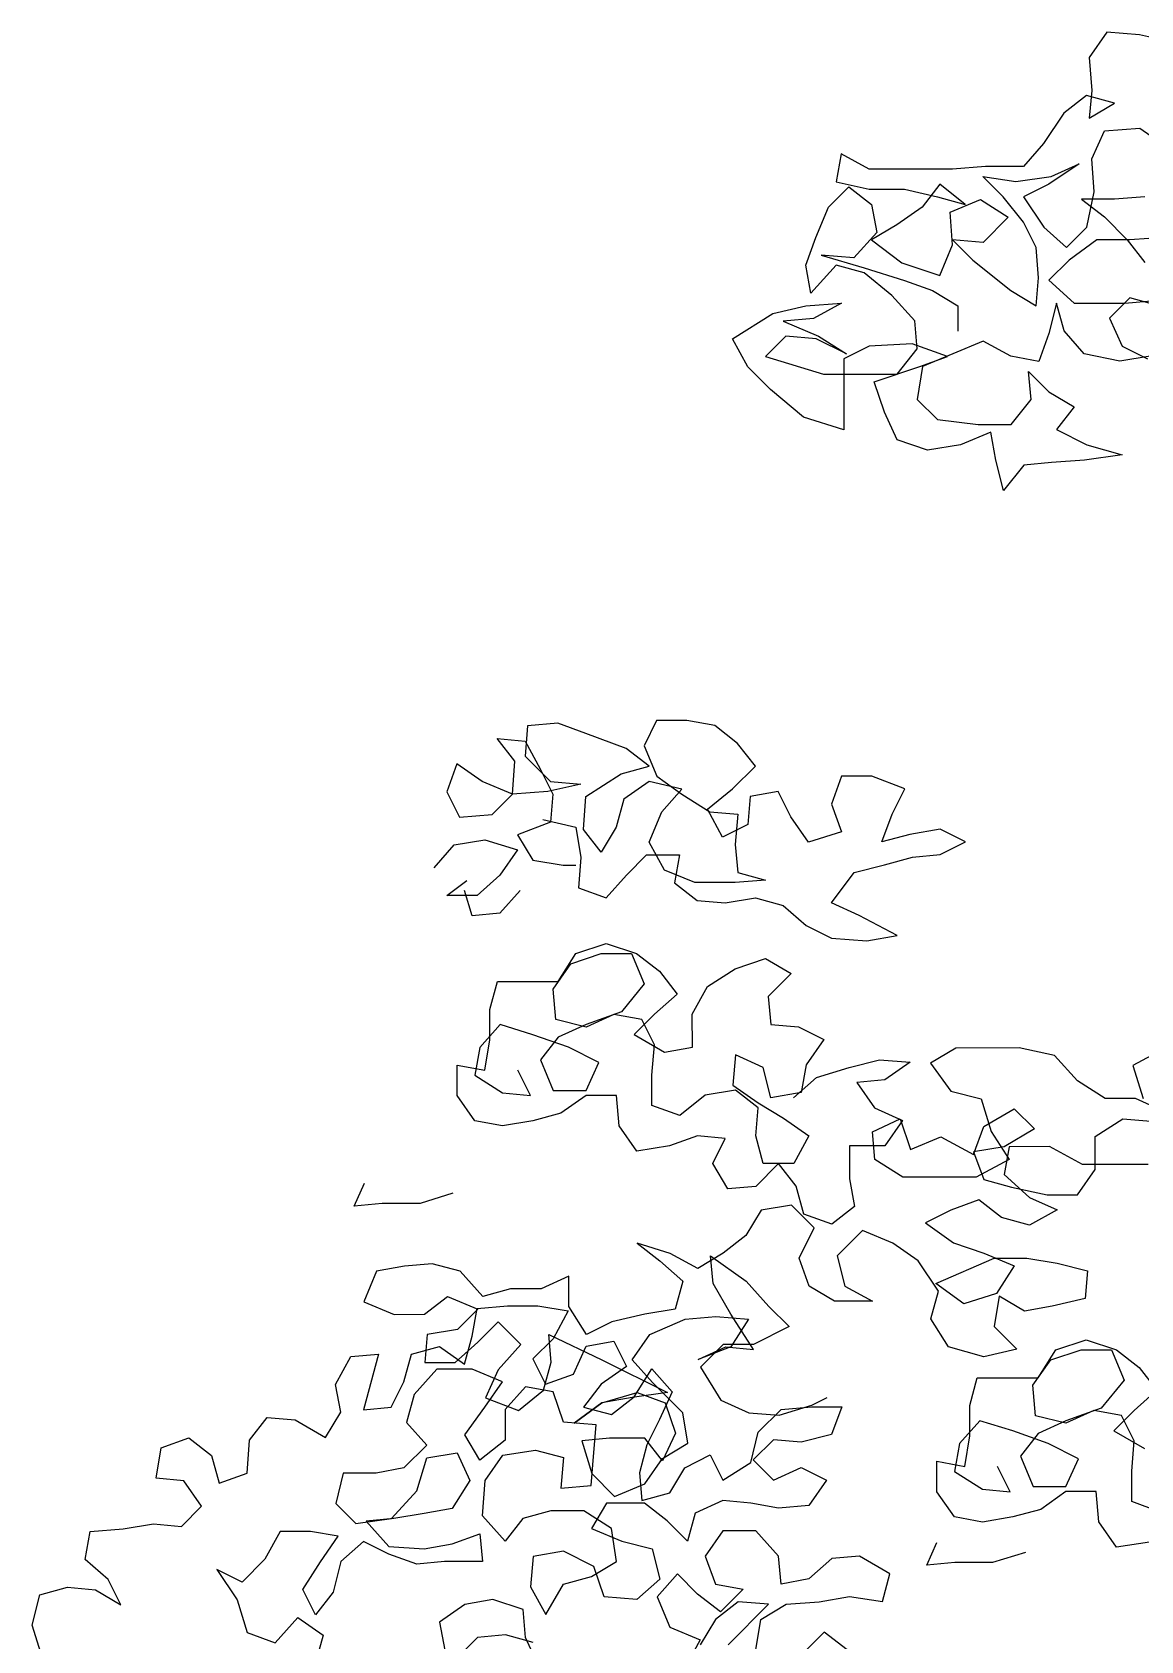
# Model space of a CAD drawing. Header units: metres. Extents: x -0.9 to 19.5, y 0 to 10.1.
# Drawn here: x 12.094 to 13.694, y 7.061 to 9.381 of the extents above; entities that cross this region are included whole.
import ezdxf

# ---------------------------------------------------------------- set-up
doc = ezdxf.new("R2010")
doc.units = ezdxf.units.M
doc.layers.add('ceco.net 89', color=7, linetype='Continuous')

msp = doc.modelspace()

# ---------------------------------------------------------------- linework, layer by layer
at = {"layer": 'ceco.net 89'}
for points in [[(13.7395, 9.3666), (13.692, 9.3775), (13.6446, 9.3812), (13.6191, 9.3446), (13.6228, 9.2972), (13.6191, 9.257), (13.6556, 9.2789), (13.6155, 9.2899), (13.5826, 9.2643), (13.5535, 9.2204), (13.5243, 9.1875), (13.4695, 9.1875), (13.422, 9.1838), (13.3016, 9.1837), (13.2614, 9.2056), (13.2541, 9.1654), (13.3016, 9.1545), (13.3527, 9.1545), (13.4002, 9.1436), (13.4403, 9.1327), (13.4038, 9.1619), (13.3783, 9.129), (13.3418, 9.1034), (13.3053, 9.0815), (13.3491, 9.0486), (13.4039, 9.0304), (13.4221, 9.0743), (13.4185, 9.1217), (13.4622, 9.14), (13.5024, 9.1145), (13.466, 9.078), (13.4221, 9.0816), (13.4514, 9.0524), (13.5062, 9.0086), (13.5427, 8.9867), (13.5463, 9.0269), (13.5426, 9.0707), (13.5243, 9.1072), (13.4951, 9.1437), (13.4659, 9.1729), (13.5133, 9.1656), (13.5644, 9.173), (13.6046, 9.1913), (13.5608, 9.162), (13.5243, 9.1437), (13.5536, 9.0999), (13.5864, 9.0708), (13.6156, 9.1), (13.6265, 9.1511), (13.6228, 9.1986), (13.6411, 9.2388), (13.6922, 9.2425), (13.7397, 9.2096)], [(13.7071, 8.9139), (13.6633, 8.9065), (13.6121, 8.9174), (13.5829, 8.9503), (13.5719, 8.9904), (13.561, 8.9466), (13.5464, 8.9064), (13.5063, 8.9137), (13.4661, 8.9356), (13.3785, 8.899), (13.3712, 8.8515), (13.4005, 8.8223), (13.4589, 8.8151), (13.5064, 8.8151), (13.5355, 8.8516), (13.5318, 8.8918), (13.5611, 8.8626), (13.5976, 8.8408), (13.5721, 8.8079), (13.6159, 8.786), (13.667, 8.7714), (13.6123, 8.7641), (13.5648, 8.7604), (13.5247, 8.7567), (13.4955, 8.7202), (13.4845, 8.764), (13.4772, 8.8041), (13.4334, 8.7858), (13.3859, 8.7785), (13.3421, 8.7931), (13.3238, 8.8332), (13.3091, 8.877), (13.3748, 8.899), (13.415, 8.9136), (13.3639, 8.9318), (13.3018, 8.9281), (13.2653, 8.9098), (13.2654, 8.8076), (13.207, 8.8258), (13.1595, 8.8659), (13.1266, 8.8987), (13.1046, 8.9389), (13.163, 8.9754), (13.2105, 8.9864), (13.2616, 8.9901), (13.2214, 8.9682), (13.1776, 8.9645), (13.2288, 8.9426), (13.2689, 8.9171), (13.2251, 8.939), (13.1813, 8.9426), (13.1521, 8.9134), (13.2361, 8.8879), (13.342, 8.888), (13.3712, 8.9245), (13.3675, 8.9647), (13.3346, 9.0012), (13.2944, 9.034), (13.2542, 9.0449), (13.2177, 9.0047), (13.2104, 9.0449), (13.225, 9.085), (13.2432, 9.1289), (13.2724, 9.1581), (13.3053, 9.1326), (13.3126, 9.0924), (13.2798, 9.0559), (13.2323, 9.0595), (13.2944, 9.0413), (13.3528, 9.0231), (13.393, 9.0085), (13.4295, 8.9866), (13.4296, 8.9501)], [(13.6996, 9.1439), (13.6558, 9.1402), (13.6083, 9.1402), (13.6412, 9.1146), (13.6741, 9.0818), (13.6997, 9.049)], [(13.7325, 9.0855), (13.6777, 9.0818), (13.6303, 9.0818), (13.5901, 9.0525), (13.5609, 9.0233), (13.5975, 8.9904), (13.6705, 8.9905), (13.7143, 8.9942)], [(13.718, 8.9869), (13.6778, 8.9978), (13.6486, 8.9686), (13.6669, 8.9284), (13.7034, 8.9102)], [(12.8309, 8.2456), (12.8784, 8.2347), (12.8858, 8.1909), (12.8822, 8.1471), (12.9223, 8.1325), (12.9515, 8.1654), (12.9807, 8.1947), (13.0282, 8.1947), (13.0209, 8.1545), (13.0538, 8.129), (13.0939, 8.1254), (13.1377, 8.1327), (13.1779, 8.1218), (13.2108, 8.0926), (13.2473, 8.0744), (13.2984, 8.0708), (13.3423, 8.0782), (13.2875, 8.1073), (13.2473, 8.1255), (13.2801, 8.1694), (13.3239, 8.1804), (13.3641, 8.1914), (13.4042, 8.1951), (13.4407, 8.2133), (13.4042, 8.2316), (13.3604, 8.2242), (13.3202, 8.2132), (13.3348, 8.2534), (13.353, 8.2899), (13.3055, 8.3081), (13.2617, 8.3081), (13.2472, 8.2679), (13.2618, 8.2278), (13.2143, 8.2131), (13.1888, 8.2496), (13.1705, 8.2861), (13.1303, 8.2788), (13.1267, 8.2386), (13.0902, 8.2203), (13.0683, 8.2605), (13.1047, 8.2897), (13.1376, 8.3226), (13.112, 8.3554), (13.0791, 8.381), (13.0389, 8.3882), (12.9951, 8.3882), (12.9769, 8.3517), (12.9952, 8.3079), (13.0317, 8.2823), (13.0719, 8.2568), (13.1121, 8.2532), (13.1085, 8.2094), (13.1122, 8.1692), (13.1523, 8.1583), (13.1085, 8.1546), (13.0501, 8.1546), (13.0063, 8.1728), (12.9843, 8.2129), (13.0025, 8.2568), (13.0317, 8.2896), (12.9842, 8.3005), (12.9478, 8.275), (12.9368, 8.2348), (12.915, 8.1983), (12.8894, 8.2311), (12.893, 8.2786), (12.9441, 8.3115), (12.9842, 8.3225), (12.9513, 8.348), (12.8929, 8.3698), (12.8527, 8.3844), (12.8089, 8.3807), (12.8053, 8.3369), (12.8419, 8.3004), (12.8857, 8.2968), (12.8382, 8.2858), (12.7871, 8.2821), (12.7433, 8.3003), (12.7067, 8.3259), (12.6922, 8.2857), (12.7105, 8.2492), (12.7579, 8.2529), (12.7871, 8.2821), (12.7907, 8.3296), (12.7651, 8.3624), (12.8053, 8.3588), (12.8272, 8.3187), (12.8455, 8.2822), (12.8419, 8.242), (12.7945, 8.2237), (12.8164, 8.1872), (12.8602, 8.1799), (12.8785, 8.18)], [(12.674, 8.1761), (12.7032, 8.209), (12.747, 8.2164), (12.7945, 8.2018), (12.769, 8.1653), (12.7361, 8.136), (12.6923, 8.136), (12.7215, 8.1579)], [(12.7982, 8.1434), (12.769, 8.1105), (12.7288, 8.1068), (12.7179, 8.1433)], [(13.1928, 7.8444), (13.2256, 7.8736), (13.2731, 7.8882), (13.3169, 7.8992), (13.3607, 7.8956), (13.3242, 7.87), (13.284, 7.8663), (13.3096, 7.8299), (13.3498, 7.8116), (13.3243, 7.7751), (13.2732, 7.7751), (13.2732, 7.7276), (13.2805, 7.6874), (13.2477, 7.6618), (13.2075, 7.6764), (13.1965, 7.7166), (13.171, 7.7494), (13.1381, 7.7165), (13.098, 7.7128), (13.076, 7.7493), (13.0942, 7.7858), (13.0541, 7.7895), (13.0139, 7.7748), (12.9665, 7.7675), (12.9409, 7.804), (12.9372, 7.8478), (12.8934, 7.8477), (12.8569, 7.8221), (12.8167, 7.8111), (12.7729, 7.8038), (12.7328, 7.8111), (12.7072, 7.8476), (12.7071, 7.8914), (12.7473, 7.8841), (12.7546, 7.9279), (12.7545, 7.9717), (12.7654, 8.0119), (12.8531, 8.012), (12.8786, 8.0522), (12.9224, 8.0668), (12.9662, 8.0523), (12.9991, 8.0267), (13.0247, 7.9939), (12.9919, 7.9647), (12.9627, 7.9354), (13.0065, 7.9099), (13.0467, 7.9172), (13.0466, 7.9647), (13.0685, 8.0049), (13.1086, 8.0305), (13.1524, 8.0451), (13.189, 8.0233), (13.1561, 7.9904), (13.1598, 7.9502), (13.2, 7.9466), (13.2365, 7.9284), (13.211, 7.8918), (13.2037, 7.8517), (13.1599, 7.8443), (13.1489, 7.8881), (13.1087, 7.9063), (13.1051, 7.8625), (13.1417, 7.837), (13.1782, 7.8151), (13.2147, 7.7896), (13.1929, 7.7494), (13.149, 7.7494), (13.1381, 7.7895), (13.1417, 7.8297), (13.1088, 7.8552), (13.065, 7.8479), (13.0285, 7.8186), (12.9883, 7.8332), (12.9883, 7.877), (12.9919, 7.9208), (12.9736, 7.9573), (12.9334, 7.9646), (12.8933, 7.9463), (12.8495, 7.9572), (12.8458, 8.001), (12.8713, 8.0376), (12.9151, 8.0522), (12.9589, 8.0523), (12.9772, 8.0085), (12.9444, 7.9683), (12.8933, 7.95), (12.8531, 7.9317), (12.8276, 7.8988), (12.8459, 7.855), (12.8934, 7.855), (12.9116, 7.8952), (12.8678, 7.9171), (12.8166, 7.9353), (12.7692, 7.9498), (12.74, 7.917), (12.7327, 7.8768), (12.7729, 7.8513), (12.8131, 7.8477), (12.7948, 7.8841)], [(13.7336, 7.8214), (13.6861, 7.8432), (13.6423, 7.8432), (13.6021, 7.8687), (13.5692, 7.9052), (13.5181, 7.9161), (13.4268, 7.916), (13.3903, 7.8941), (13.4196, 7.854), (13.4634, 7.843), (13.478, 7.7956), (13.5036, 7.7555), (13.4562, 7.7298), (13.3503, 7.7298), (13.3101, 7.7553), (13.3064, 7.7954), (13.3466, 7.8137), (13.3612, 7.7699), (13.405, 7.7882), (13.4525, 7.7627), (13.4671, 7.8029), (13.5109, 7.8285), (13.5401, 7.7993), (13.4963, 7.7737), (13.4525, 7.7664), (13.4672, 7.7262), (13.5073, 7.7153), (13.5585, 7.7044), (13.6023, 7.7044), (13.6278, 7.741), (13.6277, 7.7884), (13.6679, 7.814), (13.708, 7.8104)], [(13.7226, 7.9126), (13.6824, 7.8907), (13.6971, 7.8433)], [(13.7045, 7.7483), (13.6095, 7.7482), (13.562, 7.7738), (13.5036, 7.7737), (13.4964, 7.7335), (13.5329, 7.7007), (13.5731, 7.6825), (13.5329, 7.6605), (13.4928, 7.6715), (13.4599, 7.697), (13.4197, 7.6824), (13.3832, 7.6641), (13.4234, 7.6349), (13.4673, 7.6203), (13.5111, 7.6021), (13.4856, 7.5619), (13.4381, 7.5473), (13.3979, 7.5765), (13.4819, 7.613), (13.5293, 7.6131), (13.5731, 7.6058), (13.617, 7.5949), (13.6134, 7.5547), (13.5659, 7.5437), (13.5257, 7.5364), (13.4892, 7.5583), (13.482, 7.5145), (13.5148, 7.4816), (13.4674, 7.4706), (13.4163, 7.4852), (13.3907, 7.5253), (13.4016, 7.5655), (13.3723, 7.6093), (13.3358, 7.6348), (13.292, 7.653), (13.2555, 7.6165), (13.2665, 7.5727), (13.3067, 7.5508), (13.2519, 7.5508), (13.2154, 7.5726), (13.2007, 7.6128), (13.2226, 7.6566), (13.1897, 7.6894), (13.1459, 7.6821), (13.124, 7.6456), (13.0912, 7.62), (13.0547, 7.598), (13.0145, 7.6199), (12.967, 7.6345), (12.9999, 7.6089), (13.0328, 7.5798), (13.0219, 7.5396), (12.9781, 7.5323), (12.9306, 7.5213), (12.8941, 7.503), (12.8685, 7.5431), (12.8685, 7.5869), (12.8284, 7.5686), (12.7845, 7.5686), (12.7444, 7.5576), (12.7115, 7.5941), (12.6713, 7.605), (12.6312, 7.6013), (12.591, 7.594), (12.5728, 7.5501), (12.6166, 7.5319), (12.6604, 7.532), (12.6933, 7.5576), (12.7371, 7.5393), (12.7079, 7.5101), (12.6641, 7.5028), (12.6605, 7.4626), (12.7043, 7.4626), (12.7371, 7.4919), (12.7663, 7.5211), (12.7992, 7.4883), (12.7664, 7.4517), (12.7482, 7.4116), (12.7957, 7.3933), (12.8321, 7.4226), (12.8431, 7.4628), (12.8394, 7.5029), (12.9161, 7.4665), (13.011, 7.4191), (12.9599, 7.4118), (12.9161, 7.4044), (12.876, 7.3752), (12.9161, 7.4044), (12.9672, 7.4191), (13.0074, 7.4045), (13.0221, 7.3607), (13.0038, 7.3205), (12.9782, 7.3533), (12.9271, 7.3533), (12.887, 7.3496), (12.9016, 7.3022), (12.9345, 7.2693), (12.9783, 7.2876), (13.0038, 7.3242), (13.0403, 7.3461), (13.033, 7.3899), (12.9891, 7.4337), (12.9599, 7.4665), (12.9854, 7.5031), (13.0365, 7.525), (13.0803, 7.5287), (13.1278, 7.5251), (13.1023, 7.4849), (13.0548, 7.4666), (13.095, 7.4849), (13.1351, 7.4813), (13.1022, 7.5324), (13.0766, 7.5762), (13.0729, 7.6163), (13.1241, 7.5799), (13.157, 7.5434), (13.1862, 7.5142), (13.1351, 7.4886), (13.0913, 7.4885), (13.0585, 7.4557), (13.0877, 7.4082), (13.1279, 7.39), (13.1717, 7.3864), (13.2192, 7.401), (13.2411, 7.412)], [(12.7013, 7.7066), (12.6538, 7.692), (12.599, 7.6919), (12.5589, 7.6882), (12.5735, 7.7211)], [(12.1088, 7.0361), (12.0941, 7.0836), (12.105, 7.1274), (12.1452, 7.1384), (12.1853, 7.1348), (12.2219, 7.1129), (12.2036, 7.1494), (12.1707, 7.1786), (12.178, 7.2187), (12.2254, 7.2224), (12.2692, 7.2298), (12.3094, 7.2262), (12.3386, 7.2554), (12.313, 7.2919), (12.2728, 7.2955), (12.2801, 7.3393), (12.3202, 7.354), (12.3531, 7.3284), (12.3641, 7.2883), (12.4043, 7.3029), (12.4079, 7.3504), (12.4334, 7.3833), (12.4736, 7.3797), (12.5174, 7.3541), (12.5393, 7.3907), (12.5319, 7.4308), (12.5538, 7.471), (12.594, 7.4747), (12.5721, 7.3944), (12.6123, 7.398), (12.6305, 7.4346), (12.6414, 7.4747), (12.6816, 7.4857), (12.7181, 7.4602), (12.729, 7.5004), (12.7363, 7.5406), (12.7801, 7.5442), (12.8239, 7.5443), (12.8677, 7.537), (12.8459, 7.4968), (12.8167, 7.4676), (12.835, 7.4311), (12.8751, 7.4458), (12.8933, 7.4859), (12.9335, 7.4933), (12.9518, 7.4568), (12.9153, 7.4312), (12.8898, 7.3983), (12.9299, 7.3874), (12.9628, 7.413), (12.9883, 7.4532), (13.0175, 7.4203), (12.9993, 7.3801), (12.9811, 7.3436), (12.9702, 7.3034), (12.9739, 7.2633), (13.014, 7.2743), (13.0359, 7.3108), (13.0724, 7.3291), (13.0907, 7.2926), (13.1308, 7.3182), (13.1417, 7.362), (13.1746, 7.3949), (13.2184, 7.3986), (13.2622, 7.3986), (13.2476, 7.3585), (13.2038, 7.3475), (13.1636, 7.3511), (13.1345, 7.3219), (13.1637, 7.2927), (13.2038, 7.311), (13.2404, 7.2927), (13.2148, 7.2562), (13.171, 7.2525), (13.1309, 7.2598), (13.0907, 7.2634), (13.0506, 7.2451), (13.0396, 7.2049), (13.0104, 7.2341), (12.9775, 7.2596), (12.9228, 7.2596), (12.9009, 7.2231), (12.9447, 7.2048), (12.9885, 7.1939), (12.9995, 7.1501), (12.9667, 7.1209), (12.9192, 7.1245), (12.9046, 7.1683), (12.8608, 7.1902), (12.8169, 7.1828), (12.8133, 7.139), (12.8353, 7.0989), (12.8608, 7.1427), (12.9009, 7.1537), (12.9374, 7.1756), (12.9301, 7.2231), (12.8899, 7.2486), (12.8424, 7.2486), (12.8023, 7.2376), (12.7768, 7.2047), (12.7439, 7.2412), (12.7475, 7.2923), (12.773, 7.3288), (12.8205, 7.3362), (12.8606, 7.3253), (12.857, 7.2814), (12.9008, 7.2851), (12.9044, 7.3326), (12.908, 7.3728), (12.8606, 7.3764), (12.8459, 7.4202), (12.8058, 7.4274), (12.7766, 7.3945), (12.7766, 7.3507), (12.7401, 7.3215), (12.7182, 7.358), (12.7474, 7.3982), (12.7729, 7.4347), (12.7291, 7.4529), (12.678, 7.4529), (12.6451, 7.4163), (12.6342, 7.3762), (12.6635, 7.3433), (12.6306, 7.3104), (12.5905, 7.3031), (12.543, 7.3031), (12.5321, 7.2592), (12.5613, 7.2301), (12.6124, 7.2374), (12.6489, 7.2776), (12.6635, 7.3251), (12.7073, 7.3324), (12.7256, 7.2923), (12.7, 7.2521), (12.6599, 7.2447), (12.6161, 7.2374), (12.5759, 7.2337), (12.6088, 7.1972), (12.6599, 7.1936), (12.7001, 7.201), (12.7402, 7.2156), (12.7439, 7.1755), (12.6892, 7.1754), (12.649, 7.1717), (12.6088, 7.1863), (12.5723, 7.2045), (12.5395, 7.1753), (12.5286, 7.1314), (12.503, 7.0986), (12.4847, 7.1351), (12.5103, 7.1752), (12.5358, 7.2118), (12.4956, 7.219), (12.4518, 7.219), (12.4299, 7.1788), (12.3971, 7.1459), (12.3606, 7.1641), (12.3898, 7.1204), (12.4045, 7.0729), (12.4446, 7.0583), (12.4775, 7.0949), (12.514, 7.0694), (12.5031, 7.0292)], [(13.7063, 7.2034), (13.6588, 7.1961), (13.6332, 7.2325), (13.6295, 7.2764), (13.5857, 7.2763), (13.5492, 7.2507), (13.5091, 7.2397), (13.4653, 7.2324), (13.4251, 7.2397), (13.3995, 7.2761), (13.3995, 7.32), (13.4397, 7.3127), (13.4469, 7.3565), (13.4469, 7.4003), (13.4578, 7.4405), (13.5454, 7.4406), (13.5709, 7.4808), (13.6147, 7.4954), (13.6586, 7.4808), (13.6914, 7.4553), (13.717, 7.4225), (13.6842, 7.3932), (13.655, 7.364), (13.6989, 7.3385)], [(13.7208, 7.2472), (13.6807, 7.2618), (13.6806, 7.3056), (13.6842, 7.3494), (13.666, 7.3859), (13.6258, 7.3932), (13.5856, 7.3749), (13.5418, 7.3858), (13.5381, 7.4296), (13.5637, 7.4662), (13.6075, 7.4808), (13.6513, 7.4808), (13.6696, 7.437), (13.6367, 7.3968), (13.5856, 7.3785), (13.5455, 7.3603), (13.52, 7.3274), (13.5383, 7.2836), (13.5857, 7.2836), (13.6039, 7.3238), (13.5601, 7.3457), (13.509, 7.3639), (13.4615, 7.3784), (13.4323, 7.3455), (13.4251, 7.3054), (13.4652, 7.2799), (13.5054, 7.2762), (13.4871, 7.3127)], [(13.1384, 7.048), (13.1456, 7.0918), (13.1821, 7.1138), (13.2296, 7.1175), (13.2734, 7.1248), (13.3209, 7.1176), (13.3318, 7.1577), (13.2879, 7.1833), (13.2478, 7.1796), (13.2149, 7.1503), (13.1748, 7.143), (13.1711, 7.1831), (13.1382, 7.2196), (13.0907, 7.2196), (13.0652, 7.183), (13.0799, 7.1429), (13.12, 7.1356), (13.0872, 7.1027), (13.0543, 7.1283), (13.0251, 7.1575), (12.9959, 7.1246), (13.0142, 7.0808), (13.058, 7.0626), (13.0362, 7.0224)], [(13.5274, 7.1886), (13.4799, 7.174), (13.4252, 7.1739), (13.385, 7.1702), (13.3996, 7.2031)], [(12.8244, 7.0258), (12.8061, 7.066), (12.8024, 7.1061), (12.7586, 7.1207), (12.7184, 7.1134), (12.6819, 7.0878), (12.6893, 7.0476)], [(13.0982, 7.0553), (13.1566, 7.1138), (13.1127, 7.1174), (13.0799, 7.0918), (13.058, 7.0553)], [(12.8171, 7.0587), (12.7769, 7.0696), (12.7367, 7.0659), (12.7075, 7.0367)], [(13.2698, 7.0481), (13.2369, 7.0737), (13.2077, 7.0444)]]:
    msp.add_lwpolyline(points, dxfattribs=at)

doc.saveas('drawing.dxf')
